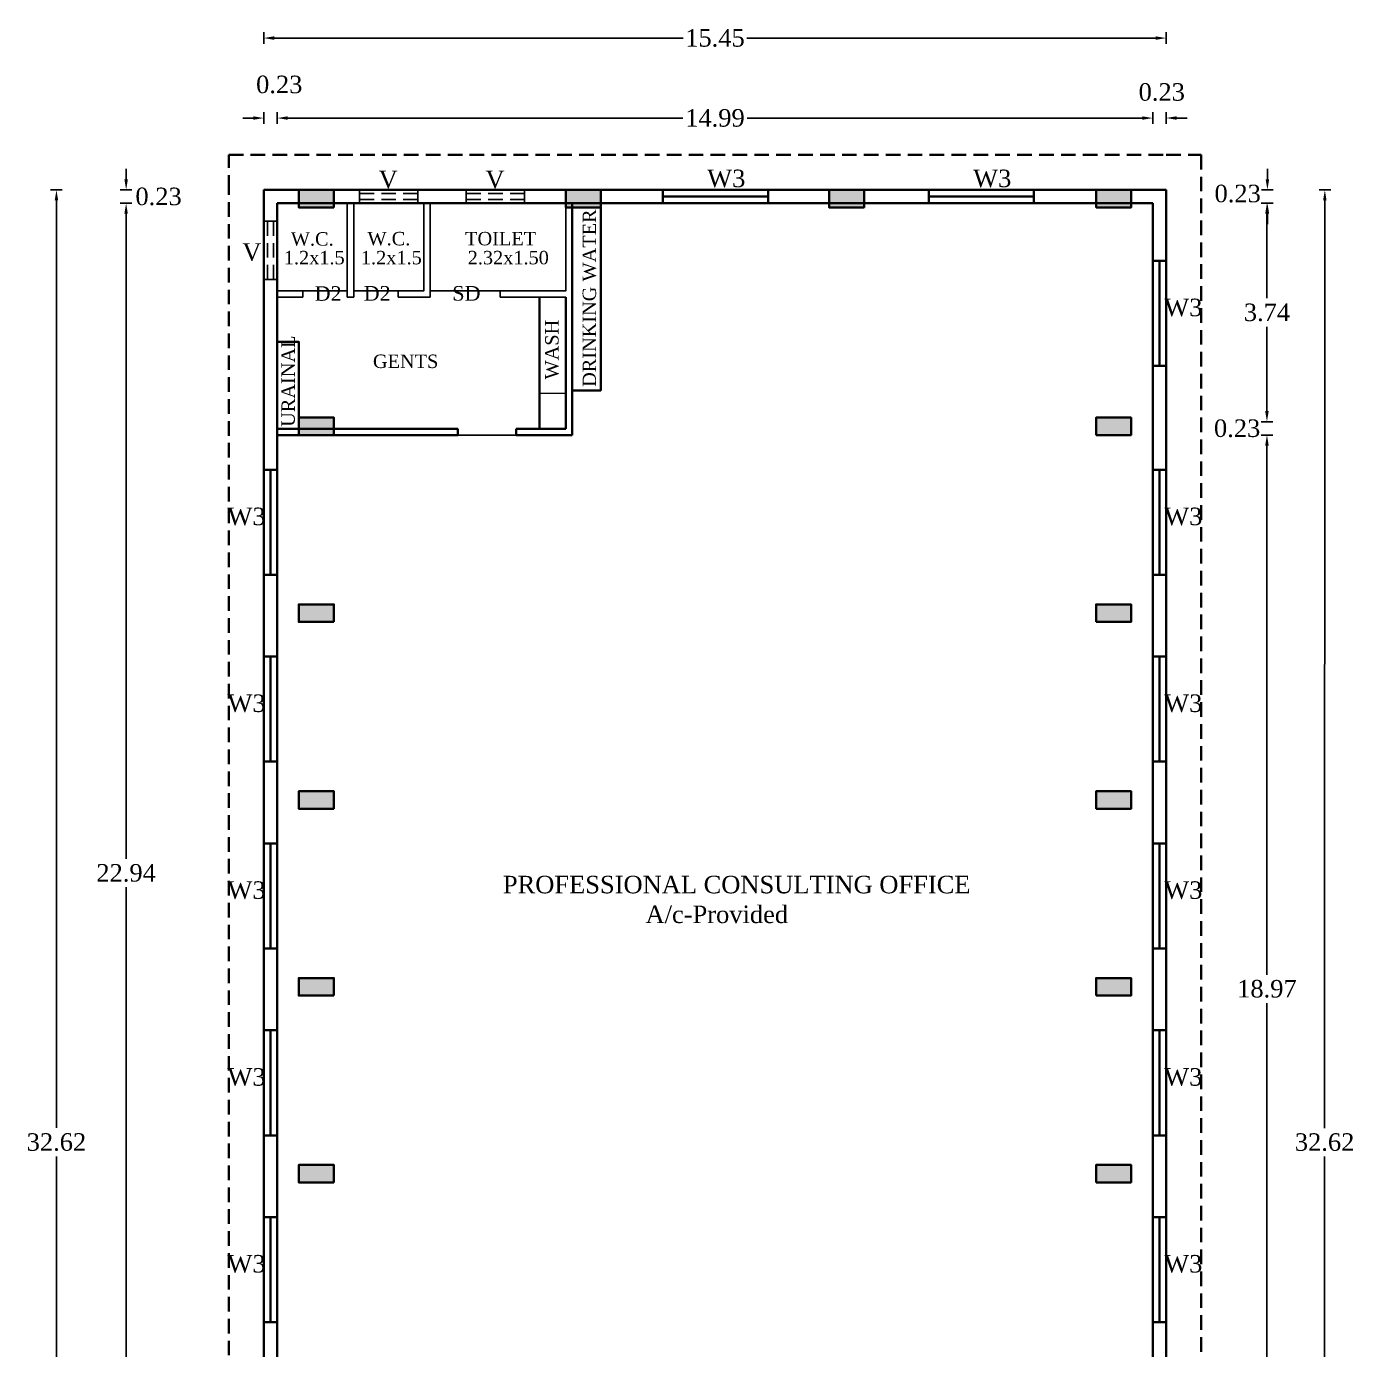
# Model space of a CAD drawing. Header units: metres. Extents: x 7518 to 7619, y -2370 to -2298.
# Drawn here: x 7573.22 to 7595.96, y -2350.75 to -2328.09 of the extents above; entities that cross this region are included whole.
import ezdxf

# ---------------------------------------------------------------- set-up
doc = ezdxf.new("R2010")
doc.units = ezdxf.units.M
doc.header["$MEASUREMENT"] = 0
doc.header["$PDMODE"] = 98
doc.linetypes.add('DASHED2', pattern=[0.375, 0.25, -0.125])
doc.linetypes.add('HIDDEN', pattern=[0.375, 0.25, -0.125])
for name, color, linetype in [('BLK_1_FLR_2_AC_ROOM_1', 2, 'Continuous'), ('BLK_1_FLR_2_BLT_UP_AREA', 18, 'Continuous'), ('BLK_1_FLR_2_CARPET_AREA', 10, 'Continuous'), ('BLK_1_FLR_2_SP_WC', 233, 'Continuous'), ('BLK_1_FLR_2_WATER_CLOSET', 3, 'Continuous')]:
    doc.layers.add(name, color=color, linetype=linetype)
for name, color, linetype, lineweight in [('BLK_1_FLR_2_DRINKING_WATER', 7, 'Continuous', 5), ('BLK_1_FLR_2_URINAL', 235, 'Continuous', 5), ('BLK_1_FLR_2_WASH', 243, 'Continuous', 5)]:
    doc.layers.add(name, color=color, linetype=linetype, lineweight=lineweight)
doc.styles.get("Standard").update_dxf_attribs({"font": 'times.ttf'})
doc.dimstyles.new('STANDARD$0', dxfattribs={"dimtxt": 0.3, "dimasz": 0.18, "dimexe": 0.1, "dimexo": 0.1, "dimgap": 0.09, "dimtad": 0, "dimtih": 1, "dimtoh": 1, "dimzin": 1, "dimdsep": 46, "dimtxsty": 'Standard', "dimcen": 0.1, "dimadec": 3, "dimazin": 0, "dimtfac": 1, "dimtofl": 0, "dimtmove": 0, "dimatfit": 3, "dimfxl": 0, "dimtolj": 1, "dimtzin": 0, "dimarcsym": 0})

# ---------------------------------------------------------------- blocks, each defined once
blk = doc.blocks.new('*D42')
at = {"color": 0, "lineweight": -2}
for p, q in [((7577.286, -2328.389), (7577.286, -2328.189)), ((7577.466, -2328.289), (7584.464, -2328.289)), ((7592.556, -2328.289), (7585.559, -2328.289)), ((7592.736, -2328.389), (7592.736, -2328.189))]:
    blk.add_line(p, q, dxfattribs=at)
at = {"color": 0, "lineweight": 35}
for points in [[(7577.466, -2328.259), (7577.466, -2328.319), (7577.286, -2328.289)], [(7592.556, -2328.259), (7592.556, -2328.319), (7592.736, -2328.289)]]:
    blk.add_solid(points, dxfattribs=at)
at = {"layer": 'Defpoints', "color": 0, "lineweight": 35}
for p in [(7592.736, -2328.289), (7577.286, -2331.316), (7592.736, -2331.316)]:
    blk.add_point(p, dxfattribs=at)
at = {"color": 0, "lineweight": 35, "insert": (7585.011, -2328.289), "char_height": 0.3, "attachment_point": 5}
blk.add_mtext('\\A1;15.45', dxfattribs=at)
blk = doc.blocks.new('*D43')
at = {"color": 0, "lineweight": -2}
for p, q in [((7575.029, -2331.119), (7574.829, -2331.119)), ((7574.929, -2331.299), (7574.929, -2342.346)), ((7574.929, -2353.879), (7574.929, -2342.832)), ((7575.029, -2354.059), (7574.829, -2354.059))]:
    blk.add_line(p, q, dxfattribs=at)
at = {"color": 0, "lineweight": 35}
for points in [[(7574.899, -2331.299), (7574.959, -2331.299), (7574.929, -2331.119)], [(7574.899, -2353.879), (7574.959, -2353.879), (7574.929, -2354.059)]]:
    blk.add_solid(points, dxfattribs=at)
at = {"layer": 'Defpoints', "color": 0, "lineweight": 35}
for p in [(7575.787, -2331.119), (7574.929, -2354.059), (7575.787, -2354.059)]:
    blk.add_point(p, dxfattribs=at)
at = {"color": 0, "lineweight": 35, "insert": (7574.929, -2342.589), "char_height": 0.3, "attachment_point": 5}
blk.add_mtext('\\A1;22.94', dxfattribs=at)
blk = doc.blocks.new('*D44')
at = {"color": 0, "lineweight": -2}
for p, q in [((7573.836, -2330.889), (7573.636, -2330.889)), ((7573.736, -2331.069), (7573.736, -2346.956)), ((7573.736, -2363.329), (7573.736, -2347.442)), ((7573.836, -2363.509), (7573.636, -2363.509))]:
    blk.add_line(p, q, dxfattribs=at)
at = {"color": 0, "lineweight": 35}
for points in [[(7573.706, -2331.069), (7573.766, -2331.069), (7573.736, -2330.889)], [(7573.706, -2363.329), (7573.766, -2363.329), (7573.736, -2363.509)]]:
    blk.add_solid(points, dxfattribs=at)
at = {"layer": 'Defpoints', "color": 0, "lineweight": 35}
for p in [(7573.736, -2330.889), (7576.389, -2330.889), (7576.389, -2363.509)]:
    blk.add_point(p, dxfattribs=at)
at = {"color": 0, "lineweight": 35, "insert": (7573.736, -2347.199), "char_height": 0.3, "attachment_point": 5}
blk.add_mtext('\\A1;32.62', dxfattribs=at)
blk = doc.blocks.new('*D45')
at = {"color": 0, "lineweight": -2}
for p, q in [((7574.929, -2330.709), (7574.929, -2330.529)), ((7575.029, -2330.889), (7574.829, -2330.889)), ((7575.029, -2331.119), (7574.829, -2331.119)), ((7574.929, -2331.299), (7574.929, -2331.479))]:
    blk.add_line(p, q, dxfattribs=at)
at = {"color": 0, "lineweight": 35}
for points in [[(7574.899, -2330.709), (7574.959, -2330.709), (7574.929, -2330.889)], [(7574.899, -2331.299), (7574.959, -2331.299), (7574.929, -2331.119)]]:
    blk.add_solid(points, dxfattribs=at)
at = {"layer": 'Defpoints', "color": 0, "lineweight": 35}
for p in [(7574.929, -2330.889), (7575.78, -2330.889), (7575.78, -2331.119)]:
    blk.add_point(p, dxfattribs=at)
at = {"color": 0, "lineweight": 35, "insert": (7575.485, -2331.004), "char_height": 0.3, "attachment_point": 5}
blk.add_mtext('\\A1;0.23', dxfattribs=at)
blk = doc.blocks.new('*D26')
at = {"color": 0, "lineweight": -2}
for p, q in [((7577.106, -2329.659), (7576.926, -2329.659)), ((7577.286, -2329.759), (7577.286, -2329.559)), ((7577.516, -2329.759), (7577.516, -2329.559)), ((7577.696, -2329.659), (7577.876, -2329.659))]:
    blk.add_line(p, q, dxfattribs=at)
at = {"color": 0, "lineweight": 35}
for points in [[(7577.106, -2329.629), (7577.106, -2329.689), (7577.286, -2329.659)], [(7577.696, -2329.629), (7577.696, -2329.689), (7577.516, -2329.659)]]:
    blk.add_solid(points, dxfattribs=at)
at = {"layer": 'Defpoints', "color": 0, "lineweight": 35}
for p in [(7577.286, -2329.659), (7577.286, -2331.119), (7577.516, -2331.119)]:
    blk.add_point(p, dxfattribs=at)
at = {"color": 0, "lineweight": 35, "insert": (7577.551, -2329.086), "char_height": 0.3, "attachment_point": 5}
blk.add_mtext('\\A1;0.23', dxfattribs=at)
blk = doc.blocks.new('*D27')
at = {"color": 0, "lineweight": -2}
for p, q in [((7577.516, -2329.759), (7577.516, -2329.559)), ((7577.696, -2329.659), (7584.459, -2329.659)), ((7592.326, -2329.659), (7585.564, -2329.659)), ((7592.506, -2329.759), (7592.506, -2329.559))]:
    blk.add_line(p, q, dxfattribs=at)
at = {"color": 0, "lineweight": 35}
for points in [[(7577.696, -2329.629), (7577.696, -2329.689), (7577.516, -2329.659)], [(7592.326, -2329.629), (7592.326, -2329.689), (7592.506, -2329.659)]]:
    blk.add_solid(points, dxfattribs=at)
at = {"layer": 'Defpoints', "color": 0, "lineweight": 35}
for p in [(7592.506, -2329.659), (7577.516, -2331.119), (7592.506, -2331.119)]:
    blk.add_point(p, dxfattribs=at)
at = {"color": 0, "lineweight": 35, "insert": (7585.011, -2329.659), "char_height": 0.3, "attachment_point": 5}
blk.add_mtext('\\A1;14.99', dxfattribs=at)
blk = doc.blocks.new('*D28')
at = {"color": 0, "lineweight": -2}
for p, q in [((7592.326, -2329.659), (7592.146, -2329.659)), ((7592.506, -2329.759), (7592.506, -2329.559)), ((7592.736, -2329.759), (7592.736, -2329.559)), ((7592.916, -2329.659), (7593.096, -2329.659))]:
    blk.add_line(p, q, dxfattribs=at)
at = {"color": 0, "lineweight": 35}
for points in [[(7592.326, -2329.629), (7592.326, -2329.689), (7592.506, -2329.659)], [(7592.916, -2329.629), (7592.916, -2329.689), (7592.736, -2329.659)]]:
    blk.add_solid(points, dxfattribs=at)
at = {"layer": 'Defpoints', "color": 0, "lineweight": 35}
for p in [(7592.736, -2329.659), (7592.506, -2331.119), (7592.736, -2331.119)]:
    blk.add_point(p, dxfattribs=at)
at = {"color": 0, "lineweight": 35, "insert": (7592.661, -2329.215), "char_height": 0.3, "attachment_point": 5}
blk.add_mtext('\\A1;0.23', dxfattribs=at)
blk = doc.blocks.new('*D33')
at = {"color": 0, "lineweight": -2}
for p, q in [((7594.47, -2330.709), (7594.47, -2330.529)), ((7594.37, -2330.889), (7594.57, -2330.889)), ((7594.37, -2331.119), (7594.57, -2331.119)), ((7594.47, -2331.299), (7594.47, -2331.479))]:
    blk.add_line(p, q, dxfattribs=at)
at = {"color": 0, "lineweight": 35}
for points in [[(7594.44, -2330.709), (7594.5, -2330.709), (7594.47, -2330.889)], [(7594.44, -2331.299), (7594.5, -2331.299), (7594.47, -2331.119)]]:
    blk.add_solid(points, dxfattribs=at)
at = {"layer": 'Defpoints', "color": 0, "lineweight": 35}
for p in [(7593.527, -2330.889), (7594.47, -2330.889), (7593.527, -2331.119)]:
    blk.add_point(p, dxfattribs=at)
at = {"color": 0, "lineweight": 35, "insert": (7593.961, -2330.954), "char_height": 0.3, "attachment_point": 5}
blk.add_mtext('\\A1;0.23', dxfattribs=at)
blk = doc.blocks.new('*D34')
at = {"color": 0, "lineweight": -2}
for p, q in [((7594.362, -2331.119), (7594.562, -2331.119)), ((7594.462, -2331.299), (7594.462, -2332.746)), ((7594.462, -2334.679), (7594.462, -2333.232)), ((7594.362, -2334.859), (7594.562, -2334.859))]:
    blk.add_line(p, q, dxfattribs=at)
at = {"color": 0, "lineweight": 35}
for points in [[(7594.432, -2331.299), (7594.492, -2331.299), (7594.462, -2331.119)], [(7594.432, -2334.679), (7594.492, -2334.679), (7594.462, -2334.859)]]:
    blk.add_solid(points, dxfattribs=at)
at = {"layer": 'Defpoints', "color": 0, "lineweight": 35}
for p in [(7593.046, -2331.119), (7594.462, -2331.119), (7593.046, -2334.859)]:
    blk.add_point(p, dxfattribs=at)
at = {"color": 0, "lineweight": 35, "insert": (7594.462, -2332.989), "char_height": 0.3, "attachment_point": 5}
blk.add_mtext('\\A1;3.74', dxfattribs=at)
blk = doc.blocks.new('*D35')
at = {"color": 0, "lineweight": -2}
for p, q in [((7594.462, -2334.679), (7594.462, -2334.499)), ((7594.362, -2334.859), (7594.562, -2334.859)), ((7594.362, -2335.089), (7594.562, -2335.089)), ((7594.462, -2335.269), (7594.462, -2335.449))]:
    blk.add_line(p, q, dxfattribs=at)
at = {"color": 0, "lineweight": 35}
for points in [[(7594.432, -2334.679), (7594.492, -2334.679), (7594.462, -2334.859)], [(7594.432, -2335.269), (7594.492, -2335.269), (7594.462, -2335.089)]]:
    blk.add_solid(points, dxfattribs=at)
at = {"layer": 'Defpoints', "color": 0, "lineweight": 35}
for p in [(7593.046, -2334.859), (7593.046, -2335.089), (7594.462, -2335.089)]:
    blk.add_point(p, dxfattribs=at)
at = {"color": 0, "lineweight": 35, "insert": (7593.951, -2334.974), "char_height": 0.3, "attachment_point": 5}
blk.add_mtext('\\A1;0.23', dxfattribs=at)
blk = doc.blocks.new('*D36')
at = {"color": 0, "lineweight": -2}
for p, q in [((7594.361, -2335.089), (7594.561, -2335.089)), ((7594.461, -2335.269), (7594.461, -2344.331)), ((7594.461, -2353.879), (7594.461, -2344.817)), ((7594.361, -2354.059), (7594.561, -2354.059))]:
    blk.add_line(p, q, dxfattribs=at)
at = {"color": 0, "lineweight": 35}
for points in [[(7594.431, -2335.269), (7594.491, -2335.269), (7594.461, -2335.089)], [(7594.431, -2353.879), (7594.491, -2353.879), (7594.461, -2354.059)]]:
    blk.add_solid(points, dxfattribs=at)
at = {"layer": 'Defpoints', "color": 0, "lineweight": 35}
for p in [(7593.276, -2335.089), (7593.276, -2354.059), (7594.461, -2354.059)]:
    blk.add_point(p, dxfattribs=at)
at = {"color": 0, "lineweight": 35, "insert": (7594.461, -2344.574), "char_height": 0.3, "attachment_point": 5}
blk.add_mtext('\\A1;18.97', dxfattribs=at)
blk = doc.blocks.new('*D40')
at = {"color": 0, "lineweight": -2}
for p, q in [((7595.353, -2330.89), (7595.553, -2330.89)), ((7595.453, -2331.07), (7595.449, -2346.957)), ((7595.444, -2363.33), (7595.449, -2347.443)), ((7595.344, -2363.51), (7595.544, -2363.51))]:
    blk.add_line(p, q, dxfattribs=at)
at = {"color": 0, "lineweight": 35}
for points in [[(7595.423, -2331.07), (7595.483, -2331.07), (7595.453, -2330.89)], [(7595.414, -2363.33), (7595.474, -2363.33), (7595.444, -2363.51)]]:
    blk.add_solid(points, dxfattribs=at)
at = {"layer": 'Defpoints', "color": 0, "lineweight": 35}
for p in [(7593.276, -2330.889), (7595.453, -2330.89), (7593.267, -2363.509)]:
    blk.add_point(p, dxfattribs=at)
at = {"color": 0, "lineweight": 35, "insert": (7595.449, -2347.2), "char_height": 0.3, "attachment_point": 5}
blk.add_mtext('\\A1;32.62', dxfattribs=at)

msp = doc.modelspace()

# ---------------------------------------------------------------- hatches: boundary and pattern name
at = {"lineweight": 35}
for points in [[(7578.486, -2331.189), (7578.486, -2330.889), (7577.886, -2330.889), (7577.886, -2331.189)], [(7583.056, -2331.189), (7583.056, -2330.889), (7582.456, -2330.889), (7582.456, -2331.189)], [(7587.566, -2331.189), (7587.566, -2330.889), (7586.966, -2330.889), (7586.966, -2331.189)], [(7591.536, -2331.189), (7591.536, -2330.889), (7592.136, -2330.889), (7592.136, -2331.189)], [(7578.486, -2335.089), (7578.486, -2334.789), (7577.886, -2334.789), (7577.886, -2335.089)], [(7591.536, -2335.089), (7591.536, -2334.789), (7592.136, -2334.789), (7592.136, -2335.089)], [(7578.486, -2338.289), (7578.486, -2337.989), (7577.886, -2337.989), (7577.886, -2338.289)], [(7591.536, -2338.289), (7591.536, -2337.989), (7592.136, -2337.989), (7592.136, -2338.289)], [(7578.486, -2341.489), (7578.486, -2341.189), (7577.886, -2341.189), (7577.886, -2341.489)], [(7591.536, -2341.489), (7591.536, -2341.189), (7592.136, -2341.189), (7592.136, -2341.489)], [(7578.486, -2344.689), (7578.486, -2344.389), (7577.886, -2344.389), (7577.886, -2344.689)], [(7591.536, -2344.689), (7591.536, -2344.389), (7592.136, -2344.389), (7592.136, -2344.689)], [(7578.486, -2347.889), (7578.486, -2347.589), (7577.886, -2347.589), (7577.886, -2347.889)], [(7591.536, -2347.889), (7591.536, -2347.589), (7592.136, -2347.589), (7592.136, -2347.889)]]:
    msp.add_hatch(color=256, dxfattribs=at).paths.add_polyline_path(points)

# ---------------------------------------------------------------- linework, layer by layer
for p, q in [((7577.286, -2330.889), (7577.286, -2354.059)), ((7577.286, -2330.889), (7577.286, -2354.059)), ((7592.736, -2330.889), (7577.286, -2330.889)), ((7584.119, -2331.119), (7584.119, -2330.889)), ((7584.119, -2331.004), (7585.919, -2331.004)), ((7585.919, -2331.119), (7585.919, -2330.889)), ((7588.673, -2331.119), (7588.673, -2330.889)), ((7588.673, -2331.004), (7590.473, -2331.004)), ((7590.473, -2331.119), (7590.473, -2330.889)), ((7592.736, -2335.349), (7592.736, -2330.889)), ((7592.736, -2335.349), (7592.736, -2330.889)), ((7577.516, -2331.119), (7577.516, -2354.059)), ((7592.506, -2331.119), (7577.516, -2331.119)), ((7592.506, -2354.059), (7592.506, -2331.119)), ((7592.506, -2332.103), (7592.736, -2332.103)), ((7592.621, -2333.903), (7592.621, -2332.103)), ((7582.006, -2334.979), (7582.006, -2332.729)), ((7582.006, -2334.979), (7582.006, -2332.729)), ((7582.456, -2334.979), (7582.456, -2332.729)), ((7582.566, -2335.089), (7582.566, -2332.729)), ((7577.886, -2333.489), (7577.516, -2333.489)), ((7577.886, -2334.789), (7577.886, -2333.489)), ((7592.506, -2333.903), (7592.736, -2333.903)), ((7577.516, -2334.979), (7580.61, -2334.979)), ((7577.516, -2335.089), (7580.61, -2335.089)), ((7580.61, -2334.979), (7580.61, -2335.089)), ((7581.61, -2334.979), (7582.456, -2334.979)), ((7581.61, -2334.979), (7581.61, -2335.089)), ((7581.61, -2335.089), (7582.566, -2335.089)), ((7592.736, -2350.709), (7592.736, -2335.349)), ((7577.286, -2335.682), (7577.516, -2335.682)), ((7577.401, -2337.482), (7577.401, -2335.682)), ((7592.506, -2335.682), (7592.736, -2335.682)), ((7592.621, -2337.482), (7592.621, -2335.682)), ((7577.286, -2337.482), (7577.516, -2337.482)), ((7592.506, -2337.482), (7592.736, -2337.482)), ((7577.286, -2338.882), (7577.516, -2338.882)), ((7577.401, -2340.682), (7577.401, -2338.882)), ((7592.506, -2338.882), (7592.736, -2338.882)), ((7592.621, -2340.682), (7592.621, -2338.882)), ((7577.286, -2340.682), (7577.516, -2340.682)), ((7592.506, -2340.682), (7592.736, -2340.682)), ((7577.286, -2342.082), (7577.516, -2342.082)), ((7577.401, -2343.882), (7577.401, -2342.082)), ((7592.506, -2342.082), (7592.736, -2342.082)), ((7592.621, -2343.882), (7592.621, -2342.082)), ((7577.286, -2343.882), (7577.516, -2343.882)), ((7592.506, -2343.882), (7592.736, -2343.882)), ((7577.286, -2345.282), (7577.516, -2345.282)), ((7577.401, -2347.082), (7577.401, -2345.282)), ((7592.506, -2345.282), (7592.736, -2345.282)), ((7592.621, -2347.082), (7592.621, -2345.282)), ((7577.286, -2347.082), (7577.516, -2347.082)), ((7592.506, -2347.082), (7592.736, -2347.082)), ((7577.286, -2348.482), (7577.516, -2348.482)), ((7577.401, -2350.282), (7577.401, -2348.482)), ((7592.506, -2348.482), (7592.736, -2348.482)), ((7592.621, -2350.282), (7592.621, -2348.482)), ((7592.736, -2359.849), (7592.736, -2349.209)), ((7577.286, -2350.282), (7577.516, -2350.282)), ((7592.506, -2350.282), (7592.736, -2350.282))]:
    msp.add_line(p, q, dxfattribs=at)
at = {"linetype": 'HIDDEN'}
for p, q in [((7578.924, -2330.954), (7579.924, -2330.954)), ((7578.924, -2331.054), (7579.924, -2331.054)), ((7580.752, -2330.954), (7581.752, -2330.954)), ((7580.752, -2331.054), (7581.752, -2331.054)), ((7577.351, -2332.425), (7577.351, -2331.425)), ((7577.451, -2332.425), (7577.451, -2331.425))]:
    msp.add_line(p, q, dxfattribs=at)
for p, q in [((7578.716, -2332.729), (7578.716, -2331.119)), ((7578.826, -2332.729), (7578.826, -2331.119)), ((7580.024, -2331.119), (7580.024, -2332.619)), ((7580.134, -2332.729), (7580.134, -2331.119)), ((7582.456, -2331.115), (7582.456, -2332.619)), ((7582.566, -2332.729), (7582.566, -2331.115)), ((7577.956, -2332.619), (7577.516, -2332.619)), ((7577.956, -2332.729), (7577.956, -2332.619)), ((7580.024, -2332.619), (7579.586, -2332.619)), ((7579.586, -2332.729), (7579.586, -2332.619)), ((7582.456, -2332.619), (7581.334, -2332.619)), ((7581.334, -2332.729), (7581.334, -2332.619)), ((7577.956, -2332.729), (7577.516, -2332.729)), ((7578.826, -2332.729), (7578.716, -2332.729)), ((7580.134, -2332.729), (7579.586, -2332.729)), ((7582.456, -2332.729), (7581.334, -2332.729))]:
    msp.add_line(p, q)
at = {"lineweight": 35, "ltscale": 3}
msp.add_line((7592.736, -2350.709), (7592.736, -2335.349), dxfattribs=at)
at = {"linetype": 'DASHED2', "lineweight": 35}
msp.add_lwpolyline([(7577.286, -2359.849), (7576.686, -2359.849), (7576.686, -2330.889), (7576.686, -2330.289), (7592.736, -2330.289), (7593.336, -2330.289), (7593.336, -2359.849), (7592.736, -2359.849)], dxfattribs=at)
at = {"lineweight": 35}
for points in [[(7578.486, -2331.189), (7577.886, -2331.189), (7577.886, -2330.889), (7578.486, -2330.889)], [(7583.056, -2331.189), (7582.456, -2331.189), (7582.456, -2330.889), (7583.056, -2330.889)], [(7587.566, -2331.189), (7586.966, -2331.189), (7586.966, -2330.889), (7587.566, -2330.889)], [(7591.536, -2331.189), (7592.136, -2331.189), (7592.136, -2330.889), (7591.536, -2330.889)], [(7582.566, -2334.324), (7583.056, -2334.324), (7583.056, -2331.119), (7582.566, -2331.119)], [(7578.486, -2335.089), (7577.886, -2335.089), (7577.886, -2334.789), (7578.486, -2334.789)], [(7591.536, -2335.089), (7592.136, -2335.089), (7592.136, -2334.789), (7591.536, -2334.789)], [(7578.486, -2338.289), (7577.886, -2338.289), (7577.886, -2337.989), (7578.486, -2337.989)], [(7591.536, -2338.289), (7592.136, -2338.289), (7592.136, -2337.989), (7591.536, -2337.989)], [(7578.486, -2341.489), (7577.886, -2341.489), (7577.886, -2341.189), (7578.486, -2341.189)], [(7591.536, -2341.489), (7592.136, -2341.489), (7592.136, -2341.189), (7591.536, -2341.189)], [(7578.486, -2344.689), (7577.886, -2344.689), (7577.886, -2344.389), (7578.486, -2344.389)], [(7591.536, -2344.689), (7592.136, -2344.689), (7592.136, -2344.389), (7591.536, -2344.389)], [(7578.486, -2347.889), (7577.886, -2347.889), (7577.886, -2347.589), (7578.486, -2347.589)], [(7591.536, -2347.889), (7592.136, -2347.889), (7592.136, -2347.589), (7591.536, -2347.589)]]:
    msp.add_lwpolyline(points, close=True, dxfattribs=at)
for points in [[(7578.924, -2331.119), (7579.924, -2331.119), (7579.924, -2330.889), (7578.924, -2330.889)], [(7580.752, -2331.119), (7581.752, -2331.119), (7581.752, -2330.889), (7580.752, -2330.889)], [(7577.516, -2332.425), (7577.516, -2331.425), (7577.286, -2331.425), (7577.286, -2332.425)]]:
    msp.add_lwpolyline(points, close=True)
at = {"layer": 'BLK_1_FLR_2_AC_ROOM_1', "color": 2}
msp.add_lwpolyline([(7582.566, -2331.119), (7592.506, -2331.119), (7592.506, -2354.059), (7577.516, -2354.059), (7577.516, -2335.089), (7582.566, -2335.089)], close=True, dxfattribs=at)
at = {"layer": 'BLK_1_FLR_2_BLT_UP_AREA', "color": 18}
msp.add_lwpolyline([(7577.286, -2330.889), (7592.736, -2330.889), (7592.736, -2359.849), (7588.061, -2359.849), (7588.061, -2363.509), (7581.961, -2363.509), (7581.961, -2359.849), (7577.286, -2359.849), (7577.286, -2330.889)], close=True, dxfattribs=at)
at = {"layer": 'BLK_1_FLR_2_CARPET_AREA', "color": 25}
msp.add_lwpolyline([(7592.506, -2354.059), (7592.506, -2331.119), (7592.136, -2331.119), (7592.136, -2331.189), (7591.536, -2331.189), (7591.536, -2331.119), (7587.566, -2331.119), (7587.566, -2331.189), (7586.966, -2331.189), (7586.966, -2331.119), (7583.056, -2331.119), (7583.056, -2331.189), (7582.566, -2331.189), (7582.566, -2331.189), (7582.566, -2331.189), (7582.566, -2331.189), (7582.566, -2335.089), (7582.566, -2335.089), (7577.516, -2335.089), (7577.516, -2354.059)], dxfattribs=at)
at = {"layer": 'BLK_1_FLR_2_DRINKING_WATER'}
msp.add_lwpolyline([(7582.566, -2334.324), (7583.056, -2334.324), (7583.056, -2331.119), (7582.566, -2331.119)], close=True, dxfattribs=at)
at = {"layer": 'BLK_1_FLR_2_SP_WC'}
msp.add_lwpolyline([(7580.134, -2331.119), (7582.456, -2331.119), (7582.456, -2332.619), (7580.134, -2332.619)], close=True, dxfattribs=at)
at = {"layer": 'BLK_1_FLR_2_URINAL', "color": 235, "lineweight": 35}
msp.add_lwpolyline([(7577.516, -2333.489), (7577.886, -2333.489), (7577.886, -2334.979), (7577.516, -2334.979)], close=True, dxfattribs=at)
at = {"layer": 'BLK_1_FLR_2_WASH', "color": 55}
msp.add_lwpolyline([(7582.456, -2334.979), (7582.456, -2332.729), (7582.006, -2332.729), (7582.006, -2334.979)], close=True, dxfattribs=at)
at = {"layer": 'BLK_1_FLR_2_WASH', "color": 56}
msp.add_lwpolyline([(7582.456, -2334.979), (7582.456, -2334.379), (7582.006, -2334.379), (7582.006, -2334.979)], close=True, dxfattribs=at)
at = {"layer": 'BLK_1_FLR_2_WATER_CLOSET', "color": 1}
for points in [[(7577.516, -2331.119), (7578.716, -2331.119), (7578.716, -2332.619), (7577.516, -2332.619)], [(7578.826, -2331.119), (7580.024, -2331.119), (7580.024, -2332.619), (7578.826, -2332.619)]]:
    msp.add_lwpolyline(points, close=True, dxfattribs=at)

# ---------------------------------------------------------------- texts
at = {"lineweight": 35}
for s, height, p in [('V', 0.3, (7579.253, -2330.859)), ('V', 0.3, (7581.082, -2330.859)), ('W3', 0.3, (7584.877, -2330.842)), ('W3', 0.3, (7589.431, -2330.842)), ('W.C.', 0.23, (7577.749, -2331.844)), ('W.C.', 0.23, (7579.061, -2331.839)), ('TOILET', 0.23, (7580.733, -2331.839)), ('V', 0.3, (7576.918, -2332.103)), ('1.2x1.5', 0.23, (7577.629, -2332.164)), ('1.2x1.5', 0.23, (7578.949, -2332.164)), ('2.32x1.50', 0.23, (7580.777, -2332.164)), ('D2', 0.25, (7578.157, -2332.789)), ('D2', 0.25, (7578.997, -2332.786)), ('SD', 0.25, (7580.514, -2332.786)), ('W3', 0.3, (7592.702, -2333.052)), ('GENTS', 0.23, (7579.155, -2333.94)), ('W3', 0.3, (7576.664, -2336.631)), ('W3', 0.3, (7592.702, -2336.631)), ('W3', 0.3, (7576.664, -2339.831)), ('W3', 0.3, (7592.702, -2339.831)), ('PROFESSIONAL CONSULTING OFFICE', 0.3, (7581.38, -2342.937)), ('W3', 0.3, (7576.664, -2343.031)), ('W3', 0.3, (7592.702, -2343.031)), ('A/c-Provided', 0.3, (7583.822, -2343.447)), ('W3', 0.3, (7576.664, -2346.231)), ('W3', 0.3, (7592.702, -2346.231)), ('W3', 0.3, (7576.664, -2349.431)), ('W3', 0.3, (7592.702, -2349.431))]:
    msp.add_text(s, height=height, dxfattribs=at).set_placement(p)
for s, p in [('DRINKING WATER', (7582.975, -2334.263)), ('WASH', (7582.333, -2334.137)), ('URAINAL', (7577.818, -2334.947))]:
    msp.add_text(s, height=0.23, rotation=90, dxfattribs=at).set_placement(p)

# ---------------------------------------------------------------- dimensions: what is measured, and where the dimension line sits
for p1, p2, distance, picture, middle in [((7577.286, -2331.316), (7592.736, -2331.316), 3.027, '*D42', (7585.011, -2328.289)), ((7577.516, -2331.119), (7592.506, -2331.119), 1.46, '*D27', (7585.011, -2329.659)), ((7576.389, -2363.509), (7576.389, -2330.889), 2.653, '*D44', (7573.736, -2347.199)), ((7593.267, -2363.509), (7593.276, -2330.889), -2.177, '*D40', (7595.449, -2347.2)), ((7575.787, -2331.119), (7575.787, -2354.059), -0.858, '*D43', (7574.929, -2342.589)), ((7593.046, -2334.859), (7593.046, -2331.119), -1.416, '*D34', (7594.462, -2332.989)), ((7593.276, -2335.089), (7593.276, -2354.059), 1.185, '*D36', (7594.461, -2344.574))]:
    dim = msp.add_aligned_dim(p1=p1, p2=p2, distance=distance, dimstyle='STANDARD$0', dxfattribs=at)
    dim.commit()
    dim.dimension.update_dxf_attribs({"geometry": picture, "text_midpoint": middle})
for base, p1, p2, angle, picture, middle in [((7577.286, -2329.659), (7577.516, -2331.119), (7577.286, -2331.119), 180, '*D26', (7577.551, -2329.086)), ((7592.736, -2329.659), (7592.506, -2331.119), (7592.736, -2331.119), 0, '*D28', (7592.661, -2329.215)), ((7574.929, -2330.889), (7575.78, -2331.119), (7575.78, -2330.889), 90, '*D45', (7575.485, -2331.004)), ((7594.47, -2330.889), (7593.527, -2331.119), (7593.527, -2330.889), 90, '*D33', (7593.961, -2330.954)), ((7594.462, -2335.089), (7593.046, -2334.859), (7593.046, -2335.089), 270, '*D35', (7593.951, -2334.974))]:
    dim = msp.add_linear_dim(base=base, p1=p1, p2=p2, angle=angle, dimstyle='STANDARD$0', override={"dimtmove": 2}, dxfattribs=at)
    dim.commit()
    dim.dimension.update_dxf_attribs({"geometry": picture, "text_midpoint": middle, "dimtype": 161})

doc.saveas('drawing.dxf')
